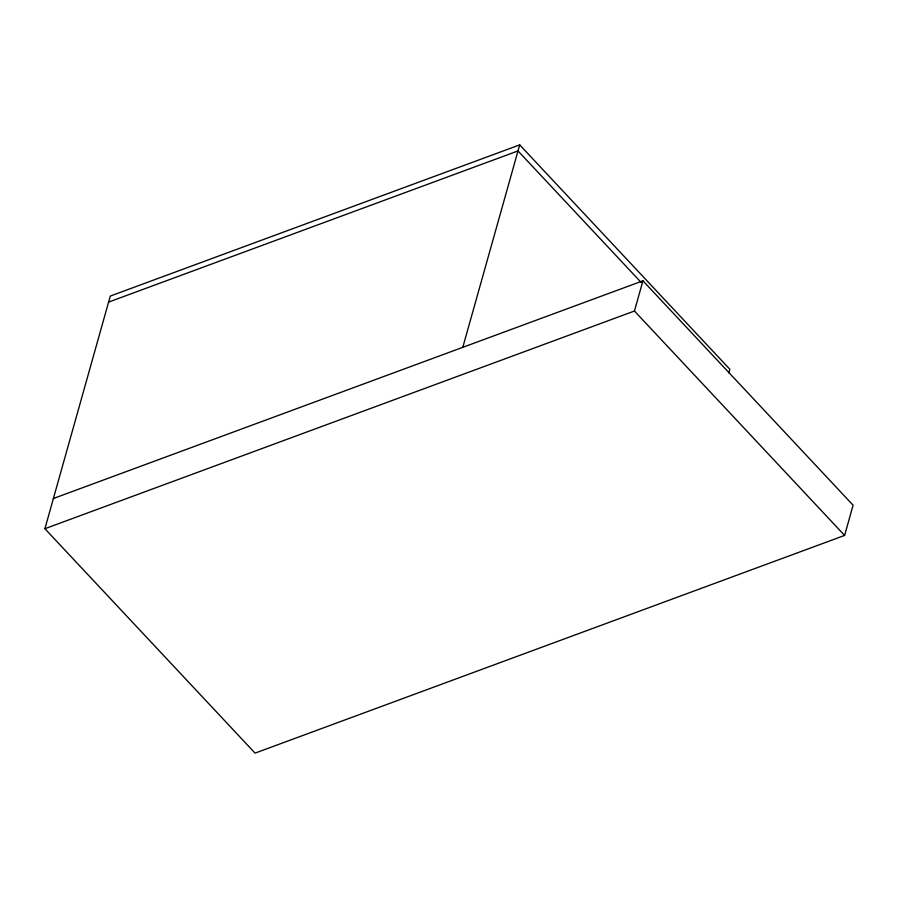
<?xml version="1.0" encoding="UTF-8"?>
<svg xmlns="http://www.w3.org/2000/svg" width="898" height="898" viewBox="0 0 898 898"><rect width="100%" height="100%" fill="white"/><g stroke="black" fill="none" stroke-linecap="round" stroke-linejoin="round"><path stroke-width="1.35" d="M53.397 498.502L642.934 280.805L853.1 505.204L844.603 535.421L255.066 753.119L44.9 528.72L110.297 296.059L519.706 144.881L729.861 369.28L728.85 372.906M462.796 347.324L519.706 144.881M44.9 528.72L634.448 311.022L642.934 280.805M108.602 302.098L518 150.931L641.239 282.511M634.448 311.022L844.603 535.421"/></g></svg>
